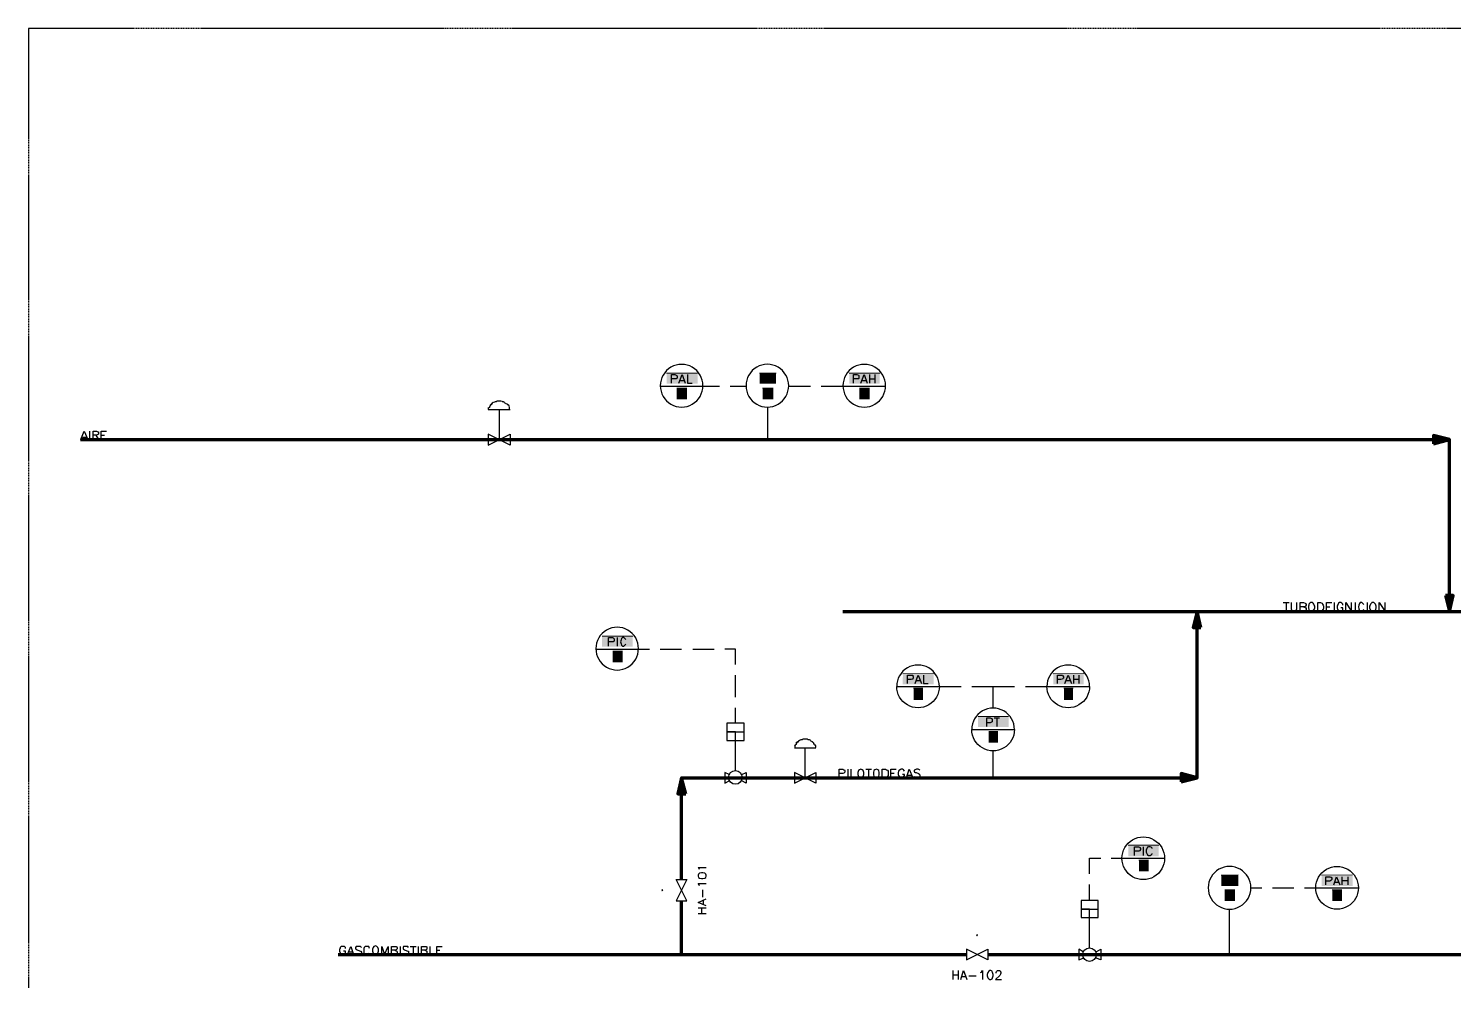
# Model space of a CAD drawing. Header units: millimetres. Extents: x 0 to 578, y 0 to 520.
# Drawn here: x 0 to 385, y 262.7 to 520 of the extents above; entities that cross this region are included whole.
import ezdxf

# ---------------------------------------------------------------- set-up
doc = ezdxf.new("R2010")
doc.units = ezdxf.units.MM
doc.linetypes.add('HIDDEN2', pattern=[0.1875, 0.125, -0.0625])
doc.layers.add('no plot', color=41, linetype='HIDDEN2', plot=False)
doc.layers.add('PDF2_Geometry', color=7, linetype='Continuous')
doc.layers.add('PDF2_Solid Fills', color=7, linetype='Continuous')

msp = doc.modelspace()

# ---------------------------------------------------------------- linework, layer by layer
at = {"layer": 'no plot'}
msp.add_lwpolyline([(0, 0), (577.5, 0), (577.5, 520), (0, 520)], close=True, dxfattribs=at)
at = {"layer": 'PDF2_Geometry', "color": 18, "lineweight": 25, "true_color": 0x260000}
for points in [[(170.68, 423.45, 1.003441), (182.19, 423.45, 1.003441)], [(193.84, 423.45, 1.003441), (205.36, 423.45, 1.003441)], [(220.02, 423.45, 1.003441), (231.53, 423.45, 1.003441)], [(153.27, 352.39, 1.003441), (164.79, 352.39, 1.003441)], [(234.54, 342.18), (246.06, 342.18, -1.003441)], [(275.11, 342.18), (286.63, 342.18, -1.003441)], [(254.83, 330.53), (266.34, 330.53, -1.003441)], [(318.69, 287.74, 1.003441), (330.21, 287.74, 1.003441)]]:
    msp.add_lwpolyline(points, format="xyb", close=True, dxfattribs=at)
at = {"layer": 'PDF2_Geometry', "color": 7, "lineweight": 13, "true_color": 0xffffff}
for points in [[(172.38, 426.85), (180.76, 426.85)], [(197.51, 426.85), (201.96, 426.85)], [(221.72, 426.85), (229.96, 426.85)], [(175.13, 422.79), (177.88, 422.79)], [(198.29, 422.79), (201.17, 422.79)], [(224.47, 422.79), (227.21, 422.79)], [(154.97, 355.79), (163.22, 355.79)], [(157.85, 351.73), (160.47, 351.73)], [(236.24, 345.58), (244.49, 345.71)], [(276.81, 345.58), (285.06, 345.71)], [(239.12, 341.66), (241.61, 341.66)], [(279.69, 341.66), (282.18, 341.66)], [(256.53, 334.06), (264.77, 334.06)], [(259.41, 330.01), (261.89, 330.01)], [(297.1, 299.25), (305.34, 299.25)], [(299.98, 295.2), (302.59, 295.2)], [(322.23, 291.14), (326.81, 291.27)], [(349.32, 291.14), (357.69, 291.27)], [(323.14, 287.21), (325.89, 287.21)], [(352.19, 287.21), (354.81, 287.21)]]:
    msp.add_lwpolyline(points, dxfattribs=at)
at = {"layer": 'PDF2_Geometry', "color": 18, "lineweight": 25, "true_color": 0x260000}
for points in [[(173.69, 424.1), (173.69, 426.46), (174.6, 426.46), (175, 426.33), (175.13, 426.2), (175.26, 425.93), (175.26, 425.67), (175.13, 425.41), (175, 425.28), (174.6, 425.28), (173.69, 425.28)], [(175.65, 424.1), (176.57, 426.46), (177.35, 424.1)], [(176.04, 424.89), (177.09, 424.89)], [(178.01, 426.46), (178.01, 424.1), (179.32, 424.1)], [(197.9, 424.1), (197.9, 426.46), (198.95, 426.46), (199.21, 426.33), (199.34, 426.2), (199.47, 425.93), (199.47, 425.67), (199.34, 425.41), (199.21, 425.28), (198.95, 425.28), (197.9, 425.28)], [(199.86, 426.46), (201.43, 426.46)], [(200.65, 426.46), (200.65, 424.1)], [(222.9, 424.1), (222.9, 426.46), (223.81, 426.46), (224.2, 426.33), (224.33, 426.2), (224.33, 425.93), (224.33, 425.67), (224.33, 425.41), (224.2, 425.28), (223.81, 425.28), (222.9, 425.28)], [(224.86, 424.1), (225.77, 426.46), (226.56, 424.1)], [(225.12, 424.89), (226.3, 424.89)], [(227.21, 426.46), (227.21, 424.1)], [(227.21, 425.28), (228.65, 425.28)], [(228.65, 426.46), (228.65, 424.1)], [(170.68, 423.32), (182.33, 423.32)], [(176.7, 420.31), (176.7, 422.66), (175.65, 421.09), (177.35, 421.09)], [(199.99, 420.31), (199.99, 422.66), (198.82, 421.09), (200.52, 421.09)], [(220.02, 423.32), (231.53, 423.32)], [(226.04, 420.31), (226.04, 422.66), (224.99, 421.09), (226.56, 421.09)], [(156.68, 353.04), (156.68, 355.4), (157.72, 355.4), (157.98, 355.27), (158.12, 355.13), (158.25, 355), (158.25, 354.61), (158.12, 354.35), (157.98, 354.22), (157.72, 354.22), (156.68, 354.22)], [(159.03, 355.4), (159.03, 353.04)], [(161.39, 354.87), (161.13, 355.13), (160.86, 355.4), (160.47, 355.4), (160.21, 355.13), (160.08, 354.74), (159.95, 354.22), (160.08, 353.7), (160.21, 353.3), (160.47, 353.04), (160.86, 353.04), (161.13, 353.3), (161.39, 353.56)], [(153.27, 352.26), (164.92, 352.26)], [(159.69, 351.6), (158.51, 351.6), (158.38, 350.55), (158.51, 350.69), (158.9, 350.82), (159.16, 350.82), (159.55, 350.69), (159.69, 350.42), (159.82, 350.16), (159.82, 349.9), (159.69, 349.51), (159.55, 349.38), (159.16, 349.25), (158.9, 349.25), (158.51, 349.38), (158.38, 349.51), (158.38, 349.64)], [(237.42, 342.96), (237.42, 345.19), (238.47, 345.19), (238.86, 345.19), (238.86, 345.06), (238.99, 344.8), (238.99, 344.4), (238.86, 344.27), (238.86, 344.14), (238.47, 344.01), (237.42, 344.01)], [(239.52, 342.96), (240.3, 345.19), (241.22, 342.96)], [(239.78, 343.75), (240.82, 343.75)], [(241.74, 345.19), (241.74, 342.96), (243.05, 342.96)], [(277.99, 342.96), (277.99, 345.19), (278.91, 345.19), (279.3, 345.19), (279.43, 345.06), (279.56, 344.8), (279.56, 344.4), (279.43, 344.27), (279.3, 344.14), (278.91, 344.01), (277.99, 344.01)], [(279.95, 342.96), (280.87, 345.19), (281.79, 342.96)], [(280.35, 343.75), (281.39, 343.75)], [(282.31, 345.19), (282.31, 342.96)], [(282.31, 344.14), (283.75, 344.14)], [(283.75, 345.19), (283.75, 342.96)], [(240.82, 341), (240.82, 341.26), (240.43, 341.39), (240.17, 341.39), (239.91, 341.26), (239.65, 341), (239.52, 340.35), (239.52, 339.82), (239.65, 339.43), (239.91, 339.17), (240.17, 339.04), (240.3, 339.04), (240.69, 339.17), (240.82, 339.43), (240.96, 339.69), (240.96, 339.82), (240.82, 340.22), (240.69, 340.35), (240.3, 340.48), (240.17, 340.48), (239.91, 340.35), (239.65, 340.22), (239.52, 339.82)], [(281.52, 341), (281.39, 341.26), (281, 341.39), (280.87, 341.39), (280.48, 341.26), (280.35, 341), (280.22, 340.35), (280.22, 339.82), (280.35, 339.43), (280.48, 339.17), (280.87, 339.04), (281, 339.04), (281.26, 339.17), (281.52, 339.43), (281.66, 339.69), (281.66, 339.82), (281.52, 340.22), (281.26, 340.35), (281, 340.48), (280.87, 340.48), (280.48, 340.35), (280.35, 340.22), (280.22, 339.82)], [(258.88, 331.32), (258.88, 333.67), (259.8, 333.67), (260.19, 333.54), (260.32, 333.41), (260.32, 333.15), (260.32, 332.89), (260.32, 332.63), (260.19, 332.49), (259.8, 332.36), (258.88, 332.36)], [(260.85, 333.67), (262.29, 333.67)], [(261.63, 333.67), (261.63, 331.32)], [(261.24, 329.48), (261.11, 329.75), (260.72, 329.75), (260.59, 329.75), (260.19, 329.75), (259.93, 329.35), (259.93, 328.83), (259.93, 328.31), (259.93, 327.78), (260.19, 327.65), (260.59, 327.52), (260.98, 327.65), (261.24, 327.78), (261.24, 328.18), (261.24, 328.31), (261.24, 328.57), (260.98, 328.83), (260.59, 328.96), (260.19, 328.83), (259.93, 328.57), (259.93, 328.31)], [(298.8, 296.51), (298.8, 298.86), (299.85, 298.86), (300.11, 298.73), (300.24, 298.6), (300.37, 298.34), (300.37, 298.08), (300.24, 297.81), (300.11, 297.68), (299.85, 297.68), (298.8, 297.68)], [(301.16, 298.86), (301.16, 296.51)], [(303.51, 298.34), (303.51, 298.47), (303.25, 298.73), (302.99, 298.86), (302.59, 298.86), (302.33, 298.73), (302.2, 298.47), (302.07, 298.34), (301.94, 297.94), (301.94, 297.42), (302.07, 297.03), (302.2, 296.9), (302.33, 296.64), (302.59, 296.51), (302.99, 296.51), (303.25, 296.64), (303.51, 296.9), (303.51, 297.03)], [(300.89, 292.71), (301.94, 294.93), (300.37, 294.93)], [(322.75, 288.52), (322.75, 290.75), (323.66, 290.75), (324.06, 290.62), (324.19, 290.62), (324.19, 290.35), (324.19, 289.96), (324.19, 289.83), (324.06, 289.7), (323.66, 289.57), (322.75, 289.57)], [(324.71, 290.75), (326.28, 290.75)], [(325.5, 290.75), (325.5, 288.52)], [(350.49, 288.52), (350.49, 290.75), (351.54, 290.75), (351.8, 290.62), (351.93, 290.62), (352.06, 290.35), (352.06, 289.96), (351.93, 289.83), (351.8, 289.7), (351.54, 289.57), (350.49, 289.57)], [(352.59, 288.52), (353.37, 290.75), (354.29, 288.52)], [(352.85, 289.31), (354.03, 289.31)], [(354.81, 290.75), (354.81, 288.52)], [(354.81, 289.7), (356.38, 289.7)], [(356.38, 290.75), (356.38, 288.52)]]:
    msp.add_lwpolyline(points, dxfattribs=at)
at = {"layer": 'PDF2_Geometry', "color": 1, "lineweight": 25}
for points in [[(182.33, 423.32), (186.64, 423.32)], [(189.52, 423.32), (193.84, 423.32)], [(205.49, 423.32), (211.25, 423.32)], [(214.13, 423.32), (220.02, 423.32)], [(199.73, 408.92), (199.73, 417.56)], [(164.92, 352.26), (167.8, 352.26)], [(170.68, 352.26), (176.44, 352.26)], [(179.45, 352.26), (185.2, 352.26)], [(190.96, 348.07), (190.96, 352.26), (188.08, 352.26)], [(190.96, 339.3), (190.96, 345.19)], [(246.06, 342.18), (251.95, 342.18)], [(254.83, 342.18), (260.59, 342.18), (266.34, 342.18)], [(260.59, 336.29), (260.59, 342.18)], [(269.35, 342.18), (275.11, 342.18)], [(190.96, 332.23), (190.96, 336.42)], [(260.59, 317.44), (260.59, 324.77)], [(286.63, 291.53), (286.63, 295.72), (289.64, 295.72)], [(292.52, 295.72), (295.4, 295.72)], [(286.63, 284.33), (286.63, 288.65)], [(330.21, 287.74), (333.22, 287.74)], [(336.1, 287.74), (341.86, 287.74)], [(344.73, 287.74), (347.61, 287.74)], [(324.45, 269.68), (324.45, 281.98)]]:
    msp.add_lwpolyline(points, dxfattribs=at)
at = {"layer": 'PDF2_Geometry', "lineweight": 25}
for points in [[(124.22, 417.56), (124.22, 417.3), (124.22, 417.04), (130.11, 417.04)], [(127.23, 408.92), (130.11, 410.36), (130.11, 407.35), (124.22, 410.36), (124.22, 407.35), (127.23, 408.92), (127.23, 417.04)], [(124.87, 418.21), (124.74, 418.08), (124.61, 417.82), (124.48, 417.56), (124.35, 417.43)], [(125.14, 418.61), (125.01, 418.34), (124.74, 418.21)], [(125.53, 418.87), (125.27, 418.74), (125.14, 418.48)], [(127.62, 419.26), (127.36, 419.26), (127.1, 419.26), (126.84, 419.26), (126.58, 419.26), (126.31, 419.13), (126.05, 419.13), (125.92, 419), (125.66, 418.87)], [(128.67, 418.87), (128.41, 419), (128.28, 419.13), (128.02, 419.13), (127.75, 419.26)], [(129.06, 418.48), (128.93, 418.61), (128.67, 418.74)], [(129.59, 418.21), (129.32, 418.34), (129.19, 418.61)], [(129.85, 417.95), (129.72, 418.21), (129.59, 418.34)], [(129.98, 417.04), (129.98, 417.3), (129.98, 417.43), (129.98, 417.69), (129.85, 417.82)], [(14.16, 408.92), (15.07, 411.15), (15.99, 408.92)], [(14.55, 409.58), (15.6, 409.58)], [(16.51, 411.15), (16.51, 408.92)], [(17.43, 408.92), (17.43, 411.15), (18.35, 411.15), (18.74, 411.02), (18.87, 411.02), (18.87, 410.75), (18.87, 410.49), (18.87, 410.36), (18.74, 410.23), (18.35, 410.1), (17.43, 410.1)], [(18.22, 410.1), (18.87, 408.92)], [(21.09, 408.92), (19.66, 408.92), (19.66, 411.15), (21.09, 411.15)], [(19.66, 410.1), (20.57, 410.1)], [(338.98, 364.82), (340.55, 364.82)], [(339.76, 364.82), (339.76, 362.46)], [(341.07, 364.82), (341.07, 363.12), (341.2, 362.86), (341.46, 362.59), (341.72, 362.46), (341.99, 362.46), (342.38, 362.59), (342.51, 362.86), (342.64, 363.12), (342.64, 364.82)], [(344.47, 363.64), (344.87, 363.51), (345, 363.51), (345.13, 363.25), (345.13, 362.86), (345, 362.73), (344.87, 362.59), (344.47, 362.46), (343.56, 362.46), (343.56, 364.82), (344.47, 364.82), (344.87, 364.69), (345, 364.56), (345.13, 364.3), (345.13, 364.16), (345, 363.9), (344.87, 363.77), (344.47, 363.64), (343.56, 363.64)], [(352.06, 362.46), (350.62, 362.46), (350.62, 364.82), (352.06, 364.82)], [(350.62, 363.64), (351.54, 363.64)], [(352.72, 364.82), (352.72, 362.46)], [(355.07, 364.16), (355.07, 364.43), (354.81, 364.69), (354.55, 364.82), (354.16, 364.82), (353.9, 364.69), (353.76, 364.43), (353.63, 364.16), (353.5, 363.9), (353.5, 363.38), (353.63, 362.99), (353.76, 362.86), (353.9, 362.59), (354.16, 362.46), (354.55, 362.46), (354.81, 362.59), (355.07, 362.86), (355.07, 362.99), (355.07, 363.38), (354.55, 363.38)], [(355.86, 362.46), (355.86, 364.82), (357.43, 362.46), (357.43, 364.82)], [(358.35, 364.82), (358.35, 362.46)], [(360.7, 364.3), (360.44, 364.56), (360.18, 364.82), (359.78, 364.82), (359.52, 364.56), (359.39, 364.16), (359.26, 363.64), (359.39, 363.12), (359.52, 362.73), (359.78, 362.46), (360.18, 362.46), (360.44, 362.73), (360.7, 362.99)], [(361.62, 364.82), (361.62, 362.46)], [(364.89, 362.46), (364.89, 364.82), (366.46, 362.46), (366.46, 364.82)], [(190.96, 319.41), (190.96, 329.88), (188.61, 329.88), (188.61, 327.52), (193.32, 327.52), (193.32, 332.23), (188.61, 332.23), (188.61, 329.88), (193.32, 329.88)], [(207.71, 327.26), (207.58, 327), (207.32, 326.87)], [(208.63, 327.78), (208.5, 327.65), (208.24, 327.52), (207.98, 327.39), (207.85, 327.13)], [(210.86, 327.78), (210.59, 327.78), (210.33, 327.91), (210.07, 327.91), (209.81, 327.91), (209.55, 327.91), (209.28, 327.91), (209.02, 327.78), (208.76, 327.78)], [(211.38, 327.52), (211.12, 327.65), (210.99, 327.78)], [(211.77, 327.13), (211.64, 327.26), (211.38, 327.39)], [(212.16, 326.87), (211.9, 327), (211.77, 327.26)], [(207.19, 326.47), (207.06, 326.21), (206.93, 326.08)], [(209.81, 317.44), (212.69, 318.88), (212.69, 316), (206.93, 318.88), (206.93, 316), (209.81, 317.44), (209.81, 325.56)], [(206.93, 325.56), (212.69, 325.56)], [(207.06, 326.08), (207.06, 325.95), (207.06, 325.69)], [(207.58, 326.87), (207.45, 326.74), (207.32, 326.47)], [(212.29, 326.47), (212.16, 326.74), (212.03, 326.87)], [(212.69, 325.69), (212.69, 325.95), (212.69, 326.08), (212.56, 326.21), (212.43, 326.47)], [(218.97, 317.44), (218.97, 319.8), (220.02, 319.8), (220.28, 319.67), (220.41, 319.67), (220.54, 319.41), (220.54, 319.01), (220.41, 318.88), (220.28, 318.75), (220.02, 318.62), (218.97, 318.62)], [(221.32, 319.8), (221.32, 317.44)], [(222.11, 319.8), (222.11, 317.44), (223.55, 317.44)], [(226.17, 319.8), (227.74, 319.8)], [(226.95, 319.8), (226.95, 317.44)], [(234.41, 317.44), (232.97, 317.44), (232.97, 319.8), (234.41, 319.8)], [(236.64, 319.28), (236.51, 319.54), (236.37, 319.67), (236.11, 319.8), (235.72, 319.8), (235.46, 319.67), (235.2, 319.54), (235.07, 319.28), (234.94, 318.88), (234.94, 318.36), (235.07, 318.1), (235.2, 317.84), (235.46, 317.58), (235.72, 317.44), (236.11, 317.44), (236.37, 317.58), (236.51, 317.84), (236.64, 318.1), (236.64, 318.36), (236.11, 318.36)], [(237.16, 317.44), (237.95, 319.8), (238.86, 317.44)], [(240.82, 319.54), (240.69, 319.67), (240.3, 319.8), (239.91, 319.8), (239.52, 319.67), (239.25, 319.54), (239.25, 319.28), (239.38, 319.01), (239.52, 318.88), (239.78, 318.88), (240.43, 318.62), (240.69, 318.49), (240.69, 318.36), (240.82, 318.23), (240.82, 317.84), (240.69, 317.58), (240.3, 317.44), (239.91, 317.44), (239.52, 317.58), (239.25, 317.84)], [(189.26, 318.36), (188.08, 318.88), (188.08, 316), (189.26, 316.66)], [(192.66, 318.36), (193.84, 318.88), (193.84, 316), (192.66, 316.66)], [(232.97, 318.75), (233.89, 318.75)], [(237.42, 318.23), (238.47, 318.23)], [(181.28, 292.71), (181.15, 292.97), (180.89, 293.23), (183.11, 293.23)], [(181.28, 288.26), (181.15, 288.52), (180.89, 288.91), (183.11, 288.91)], [(182.19, 285.25), (182.19, 287.21)], [(183.11, 282.89), (180.89, 283.81), (183.11, 284.73)], [(180.89, 282.37), (183.11, 282.37)], [(181.93, 280.8), (181.93, 282.37)], [(182.33, 283.29), (182.33, 284.33)], [(286.63, 271.64), (286.63, 281.98), (284.4, 281.98), (284.4, 279.75), (288.98, 279.75), (288.98, 284.33), (284.4, 284.33), (284.4, 281.98), (288.98, 281.98)], [(180.89, 280.8), (183.11, 280.8)], [(85.61, 271.38), (85.61, 271.64), (85.35, 271.9), (85.09, 271.9), (84.7, 271.9), (84.44, 271.9), (84.17, 271.64), (84.17, 271.38), (84.04, 271.12), (84.04, 270.59), (84.17, 270.2), (84.17, 269.94), (84.44, 269.81), (84.7, 269.68), (85.09, 269.68), (85.35, 269.81), (85.61, 269.94), (85.61, 270.2), (85.61, 270.59), (85.09, 270.59)], [(86.14, 269.68), (87.05, 271.9), (87.84, 269.68)], [(86.4, 270.46), (87.58, 270.46)], [(89.93, 271.64), (89.67, 271.9), (89.28, 271.9), (88.89, 271.9), (88.49, 271.9), (88.36, 271.64), (88.36, 271.38), (88.36, 271.25), (88.49, 271.12), (88.75, 270.99), (89.41, 270.72), (89.67, 270.59), (89.8, 270.59), (89.93, 270.33), (89.93, 269.94), (89.67, 269.81), (89.28, 269.68), (88.89, 269.68), (88.49, 269.81), (88.36, 269.94)], [(92.16, 271.38), (92.03, 271.64), (91.9, 271.9), (91.63, 271.9), (91.24, 271.9), (90.98, 271.9), (90.72, 271.64), (90.59, 271.38), (90.59, 271.12), (90.59, 270.59), (90.59, 270.2), (90.72, 269.94), (90.98, 269.81), (91.24, 269.68), (91.63, 269.68), (91.9, 269.81), (92.03, 269.94), (92.16, 270.2)], [(95.43, 269.68), (95.43, 271.9), (96.21, 269.68), (97.13, 271.9), (97.13, 269.68)], [(99.09, 270.85), (99.35, 270.72), (99.49, 270.59), (99.62, 270.46), (99.62, 270.07), (99.49, 269.94), (99.35, 269.81), (99.09, 269.68), (98.05, 269.68), (98.05, 271.9), (99.09, 271.9), (99.35, 271.9), (99.49, 271.77), (99.62, 271.51), (99.62, 271.25), (99.49, 271.12), (99.35, 270.99), (99.09, 270.85), (98.05, 270.85)], [(100.4, 271.9), (100.4, 269.68)], [(102.63, 271.64), (102.5, 271.9), (102.1, 271.9), (101.71, 271.9), (101.32, 271.9), (101.19, 271.64), (101.19, 271.38), (101.19, 271.25), (101.32, 271.12), (101.58, 270.99), (102.23, 270.72), (102.5, 270.59), (102.63, 270.59), (102.63, 270.33), (102.63, 269.94), (102.5, 269.81), (102.1, 269.68), (101.71, 269.68), (101.32, 269.81), (101.19, 269.94)], [(103.15, 271.9), (104.72, 271.9)], [(103.94, 271.9), (103.94, 269.68)], [(105.24, 271.9), (105.24, 269.68)], [(107.08, 270.85), (107.47, 270.72), (107.6, 270.59), (107.6, 270.46), (107.6, 270.07), (107.6, 269.94), (107.47, 269.81), (107.08, 269.68), (106.16, 269.68), (106.16, 271.9), (107.08, 271.9), (107.47, 271.9), (107.6, 271.77), (107.6, 271.51), (107.6, 271.25), (107.6, 271.12), (107.47, 270.99), (107.08, 270.85), (106.16, 270.85)], [(108.38, 271.9), (108.38, 269.68), (109.69, 269.68)], [(111.79, 269.68), (110.35, 269.68), (110.35, 271.9), (111.79, 271.9)], [(110.35, 270.85), (111.13, 270.85)], [(284.93, 270.46), (283.75, 271.12), (283.75, 268.24), (284.93, 268.76)], [(288.46, 270.46), (289.64, 271.12), (289.64, 268.24), (288.46, 268.76)], [(249.72, 265.36), (249.72, 263)], [(249.72, 264.18), (251.16, 264.18)], [(251.16, 265.36), (251.16, 263)], [(251.82, 263), (252.6, 265.36), (253.52, 263)], [(252.08, 263.79), (253.26, 263.79)], [(254.04, 263.92), (256.01, 263.92)], [(257.18, 264.83), (257.44, 264.97), (257.71, 265.36), (257.71, 263)], [(261.37, 264.7), (261.37, 264.83), (261.5, 265.1), (261.63, 265.23), (261.76, 265.36), (262.29, 265.36), (262.55, 265.23), (262.55, 265.1), (262.68, 264.83), (262.68, 264.7), (262.55, 264.44), (262.42, 264.05), (261.24, 263), (262.81, 263)]]:
    msp.add_lwpolyline(points, dxfattribs=at)
at = {"layer": 'PDF2_Geometry', "color": 5, "lineweight": 158}
for points in [[(14.03, 408.92), (127.23, 408.92), (379.55, 408.92)], [(383.86, 366.78), (383.86, 408.92)], [(220.02, 362.46), (489.87, 362.46)], [(315.68, 317.44), (315.68, 358.14)], [(176.44, 317.44), (209.81, 317.44), (311.36, 317.44)], [(176.44, 289.96), (176.44, 313.13)], [(176.44, 269.68), (176.44, 284.2)], [(83.65, 269.68), (253.39, 269.68)], [(259.15, 269.68), (389.62, 269.68)]]:
    msp.add_lwpolyline(points, dxfattribs=at)
at = {"layer": 'PDF2_Geometry', "lineweight": 158}
for points in [[(379.55, 407.74), (383.86, 408.92), (379.55, 409.97)], [(382.82, 366.78), (383.86, 362.46), (384.91, 366.78)], [(316.73, 358.14), (315.68, 362.46), (314.63, 358.14)], [(177.61, 313.13), (176.44, 317.44), (175.39, 313.13)], [(311.36, 316.4), (315.68, 317.44), (311.36, 318.62)]]:
    msp.add_lwpolyline(points, close=True, dxfattribs=at)
at = {"layer": 'PDF2_Geometry', "lineweight": 25}
for points in [[(346.44, 364.82), (346.17, 364.69), (345.91, 364.43), (345.91, 364.16), (345.78, 363.9), (345.78, 363.38), (345.91, 362.99), (345.91, 362.86), (346.17, 362.59), (346.44, 362.46), (346.83, 362.46), (347.09, 362.59), (347.22, 362.86), (347.35, 362.99), (347.48, 363.38), (347.48, 363.9), (347.35, 364.16), (347.22, 364.43), (347.09, 364.69), (346.83, 364.82)], [(348.27, 362.46), (348.27, 364.82), (349.05, 364.82), (349.45, 364.69), (349.58, 364.43), (349.71, 364.16), (349.84, 363.9), (349.84, 363.38), (349.71, 362.99), (349.58, 362.86), (349.45, 362.59), (349.05, 362.46)], [(362.93, 364.82), (362.79, 364.69), (362.53, 364.43), (362.4, 364.16), (362.27, 363.9), (362.27, 363.38), (362.4, 362.99), (362.53, 362.86), (362.79, 362.59), (362.93, 362.46), (363.45, 362.46), (363.58, 362.59), (363.84, 362.86), (363.97, 362.99), (364.1, 363.38), (364.1, 363.9), (363.97, 364.16), (363.84, 364.43), (363.58, 364.69), (363.45, 364.82)], [(224.86, 319.8), (224.47, 319.67), (224.2, 319.41), (224.07, 318.88), (224.07, 318.36), (224.2, 317.84), (224.47, 317.58), (224.86, 317.44), (225.25, 317.58), (225.51, 317.84), (225.64, 318.36), (225.64, 318.88), (225.51, 319.41), (225.25, 319.67)], [(229.05, 319.8), (228.65, 319.67), (228.39, 319.41), (228.26, 318.88), (228.26, 318.36), (228.39, 317.84), (228.65, 317.58), (229.05, 317.44), (229.44, 317.58), (229.7, 317.84), (229.83, 318.36), (229.83, 318.88), (229.7, 319.41), (229.44, 319.67)], [(230.62, 317.44), (230.62, 319.8), (231.53, 319.8), (231.79, 319.67), (232.06, 319.54), (232.19, 319.28), (232.19, 318.88), (232.19, 318.36), (232.19, 318.1), (232.06, 317.84), (231.79, 317.58), (231.53, 317.44)], [(176.44, 287.08), (175, 289.96), (177.88, 289.96), (175, 284.2), (177.88, 284.2)], [(180.89, 290.88), (181.02, 290.49), (181.28, 290.35), (181.8, 290.22), (182.19, 290.22), (182.72, 290.35), (182.98, 290.49), (183.11, 290.88), (183.11, 291.14), (182.98, 291.4), (182.72, 291.66), (182.19, 291.79), (181.8, 291.79), (181.28, 291.66), (181.02, 291.4), (180.89, 291.14)], [(171.07, 287.08), (171.2, 286.95), (171.33, 287.08), (171.2, 287.21)], [(256.27, 275.04), (256.14, 274.91), (256.27, 274.78), (256.4, 274.91)], [(93.73, 272.03), (93.33, 271.9), (93.07, 271.64), (92.94, 271.12), (92.94, 270.59), (93.07, 270.07), (93.33, 269.81), (93.73, 269.68), (94.12, 269.81), (94.38, 270.07), (94.51, 270.59), (94.51, 271.12), (94.38, 271.64), (94.12, 271.9)], [(256.27, 269.68), (259.15, 271.12), (259.15, 268.24), (253.39, 271.12), (253.39, 268.24)], [(259.67, 265.36), (259.41, 265.23), (259.15, 264.83), (259.02, 264.31), (259.02, 263.92), (259.15, 263.4), (259.41, 263.13), (259.67, 263), (259.93, 263), (260.32, 263.13), (260.45, 263.4), (260.59, 263.92), (260.59, 264.31), (260.45, 264.83), (260.32, 265.23), (259.93, 265.36)]]:
    msp.add_lwpolyline(points, close=True, dxfattribs=at)
at = {"layer": 'PDF2_Geometry', "color": 18, "lineweight": 25, "true_color": 0x260000}
for points in [[(295.4, 295.72, -1.003441), (306.91, 295.72, -1.003441), (295.4, 295.72), (307.04, 295.72)], [(347.61, 287.74), (359.26, 287.74, -1.003441), (347.74, 287.74, -1.003441), (359.26, 287.74)]]:
    msp.add_lwpolyline(points, format="xyb", dxfattribs=at)
for points in [[(324.19, 286.95), (323.93, 286.82), (323.8, 286.69), (323.8, 286.43), (323.93, 286.17), (324.19, 286.04), (324.58, 286.04), (324.97, 285.9), (325.1, 285.64), (325.24, 285.38), (325.24, 285.12), (325.1, 284.86), (324.97, 284.73), (324.71, 284.6), (324.19, 284.6), (323.93, 284.73), (323.8, 284.86), (323.66, 285.12), (323.66, 285.38), (323.8, 285.64), (324.06, 285.9), (324.32, 286.04), (324.84, 286.04), (324.97, 286.17), (325.1, 286.43), (325.1, 286.69), (324.97, 286.82), (324.71, 286.95)], [(353.24, 286.95), (352.85, 286.82), (352.85, 286.69), (352.85, 286.43), (352.85, 286.17), (353.11, 286.04), (353.63, 286.04), (353.9, 285.9), (354.16, 285.64), (354.29, 285.38), (354.29, 285.12), (354.16, 284.86), (354.03, 284.73), (353.63, 284.6), (353.24, 284.6), (352.85, 284.73), (352.85, 284.86), (352.72, 285.12), (352.72, 285.38), (352.85, 285.64), (352.98, 285.9), (353.37, 286.04), (353.76, 286.04), (354.03, 286.17), (354.16, 286.43), (354.16, 286.69), (354.03, 286.82), (353.63, 286.95)]]:
    msp.add_lwpolyline(points, close=True, dxfattribs=at)
at = {"layer": 'PDF2_Geometry', "lineweight": 25}
for centre in [(190.96, 317.58), (286.62, 269.68)]:
    msp.add_circle(centre, 1.84, dxfattribs=at)
at = {"layer": 'PDF2_Geometry', "color": 18, "lineweight": 25, "true_color": 0x260000}
for centre in [(240.3, 342.2), (280.87, 342.2), (260.59, 330.55)]:
    msp.add_arc(centre, 5.76, 359.8032, 180.1968, dxfattribs=at)
at = {"layer": 'PDF2_Solid Fills', "color": 7, "true_color": 0xffffff, "transparency": 33554559}
for points in [[(172.38, 423.97), (180.76, 423.97), (172.38, 426.85)], [(180.76, 423.97), (172.38, 426.85), (180.76, 426.85)], [(197.51, 423.97), (201.96, 423.97), (197.51, 426.85)], [(201.96, 423.97), (197.51, 426.85), (201.96, 426.85)], [(221.72, 423.97), (229.96, 423.97), (221.72, 426.85)], [(229.96, 423.97), (221.72, 426.85), (229.96, 426.85)], [(175.13, 419.78), (177.88, 419.78), (175.13, 422.79)], [(177.88, 419.78), (175.13, 422.79), (177.88, 422.79)], [(198.29, 419.78), (201.17, 419.78), (198.29, 422.79)], [(201.17, 419.78), (198.29, 422.79), (201.17, 422.79)], [(224.47, 419.78), (227.21, 419.78), (224.47, 422.79)], [(227.21, 419.78), (224.47, 422.79), (227.21, 422.79)], [(154.97, 352.91), (163.22, 352.91), (154.97, 355.79)], [(163.22, 352.91), (154.97, 355.79), (163.22, 355.79)], [(157.85, 348.72), (160.47, 348.72), (157.85, 351.73)], [(160.47, 348.72), (157.85, 351.73), (160.47, 351.73)], [(236.11, 342.7), (244.49, 342.7), (236.24, 345.58)], [(244.49, 342.7), (236.24, 345.58), (244.49, 345.71)], [(285.06, 342.7), (276.81, 345.58), (285.06, 345.71)], [(276.81, 342.7), (285.06, 342.7), (276.81, 345.58)], [(239.12, 338.51), (241.61, 338.51), (239.12, 341.66)], [(241.61, 338.51), (239.12, 341.66), (241.61, 341.66)], [(279.69, 338.51), (282.18, 338.51), (279.69, 341.66)], [(282.18, 338.51), (279.69, 341.66), (282.18, 341.66)], [(256.53, 331.19), (264.77, 331.19), (256.53, 334.06)], [(264.77, 331.19), (256.53, 334.06), (264.77, 334.06)], [(259.41, 327), (261.89, 327), (259.41, 330.01)], [(261.89, 327), (259.41, 330.01), (261.89, 330.01)], [(297.1, 296.24), (305.34, 296.24), (297.1, 299.25)], [(305.34, 296.24), (297.1, 299.25), (305.34, 299.25)], [(299.98, 292.19), (302.59, 292.19), (299.98, 295.2)], [(302.59, 292.19), (299.98, 295.2), (302.59, 295.2)], [(326.81, 288.26), (322.23, 291.14), (326.81, 291.27)], [(322.23, 288.26), (326.81, 288.26), (322.23, 291.14)], [(357.69, 288.26), (349.32, 291.14), (357.69, 291.27)], [(349.32, 288.26), (357.69, 288.26), (349.32, 291.14)], [(323.14, 284.2), (325.89, 284.2), (323.14, 287.21)], [(325.89, 284.2), (323.14, 287.21), (325.89, 287.21)], [(352.19, 284.2), (354.81, 284.2), (352.19, 287.21)], [(354.81, 284.2), (352.19, 287.21), (354.81, 287.21)]]:
    msp.add_solid(points, dxfattribs=at)
at = {"layer": 'PDF2_Solid Fills', "transparency": 33554559}
for points in [[(379.55, 409.97), (383.86, 408.92), (379.55, 408.92)], [(383.86, 408.92), (379.55, 408.92), (379.55, 407.74)], [(383.86, 362.46), (383.86, 366.78), (382.82, 366.78)], [(384.91, 366.78), (383.86, 362.46), (383.86, 366.78)], [(314.63, 358.14), (315.68, 362.46), (315.68, 358.14)], [(315.68, 362.46), (315.68, 358.14), (316.73, 358.14)], [(175.39, 313.13), (176.44, 317.44), (176.44, 313.13)], [(176.44, 317.44), (176.44, 313.13), (177.61, 313.13)], [(311.36, 318.62), (315.68, 317.44), (311.36, 317.44)], [(315.68, 317.44), (311.36, 317.44), (311.36, 316.4)]]:
    msp.add_solid(points, dxfattribs=at)

doc.saveas('drawing.dxf')
